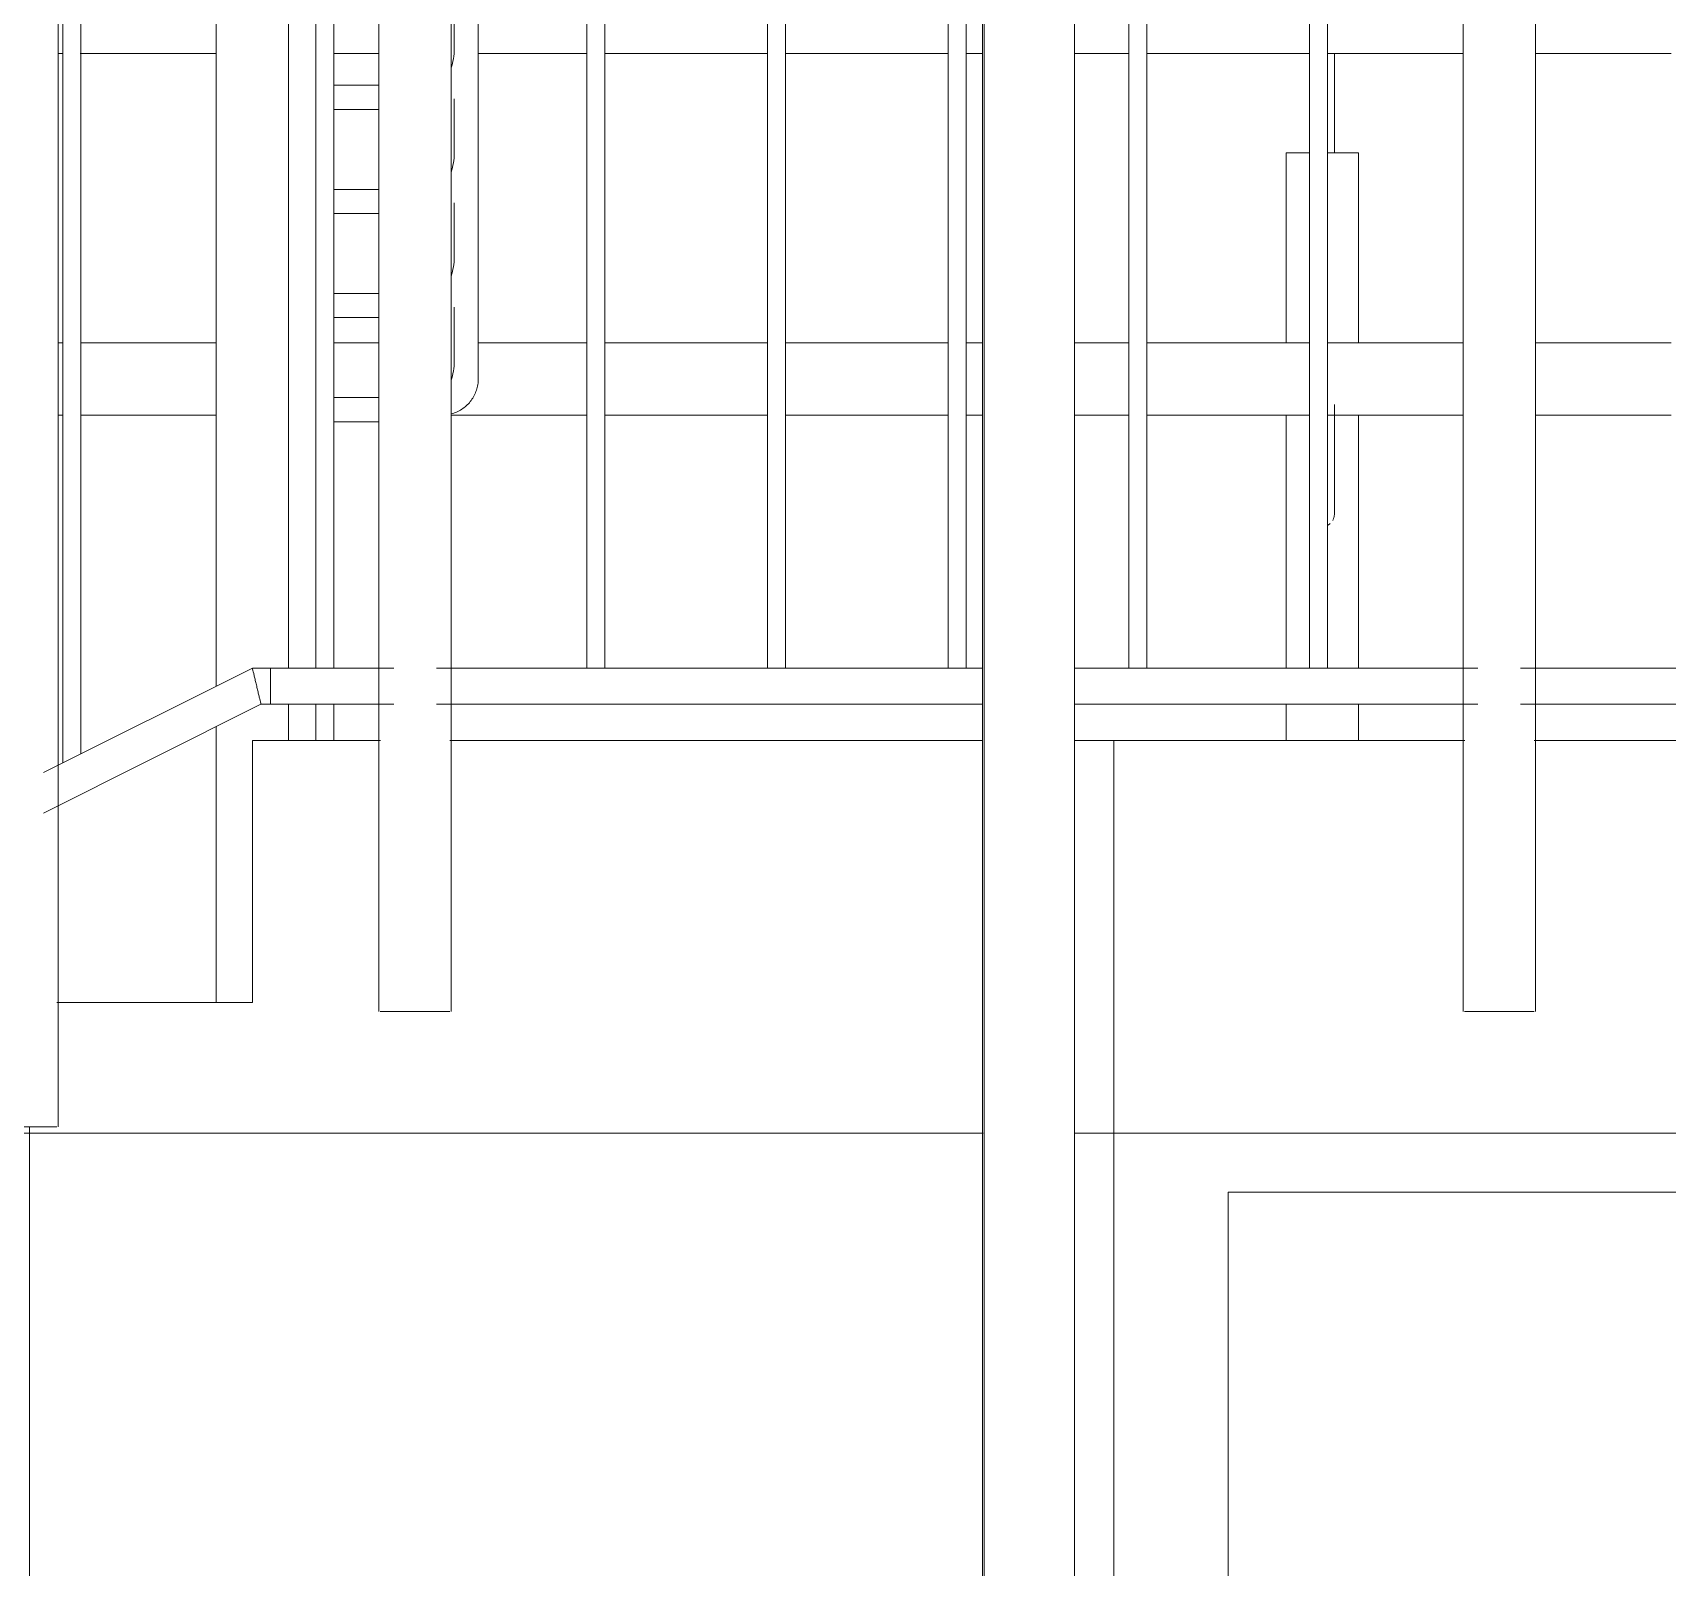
# Model space of a CAD drawing. Header units: millimetres. Extents: x -515342 to 330399, y -224905 to 507333.
# Drawn here: x 78507 to 79412, y 1560 to 2409 of the extents above; entities that cross this region are included whole.
import ezdxf

# ---------------------------------------------------------------- set-up
doc = ezdxf.new("R2010")
doc.units = ezdxf.units.MM
doc.layers.get('0').update_dxf_attribs({"lineweight": 0})
for name, color, linetype, lineweight in [('Витраж', 7, 'Continuous', 0), ('Ограждение', 7, 'Continuous', 0), ('Панели витража', 7, 'Continuous', 0), ('Стены внутренние', 7, 'Continuous', 0), ('Стены штриховка поверхности', 7, 'Continuous', 0)]:
    doc.layers.add(name, color=color, linetype=linetype, lineweight=lineweight)
pattern_1 = [(0, (-102095, 0), (0, 600), []), (90, (-102095, 0), (-600, 4e-14), [])]

# ---------------------------------------------------------------- blocks, each defined once
blk = doc.blocks.new('Ограждение - АР_Ограждение_Балясина_D40 доп поручень 700-V106-О_АР_Эскиз_Фасад 12-1 копия 1')
at = {"layer": 'Ограждение'}
for p, q in [((-104083.33, 587.47), (-104065, 587.47)), ((-104065, 574.13), (-104083.33, 574.13)), ((-104023.33, 362.51), (-104023.33, 332.47)), ((-104090, 312.47), (-104065, 312.47)), ((-104065, 299.13), (-104090, 299.13))]:
    blk.add_line(p, q, dxfattribs=at)
at = {"layer": 'Ограждение', "flags": 128}
for points in [[(-104089, 586.98), (-104087.68, 587.18), (-104086.36, 587.33), (-104085.03, 587.42), (-104083.69, 587.46), (-104083.33, 587.47)], [(-104083.33, 574.13), (-104084.13, 574.12), (-104084.93, 574.07), (-104085.73, 573.99), (-104086.52, 573.88), (-104087.31, 573.73), (-104088.09, 573.56), (-104088.86, 573.35), (-104089.62, 573.12)], [(-104023.33, 332.47), (-104023.36, 331.13), (-104023.44, 329.8), (-104023.57, 328.48), (-104023.76, 327.16), (-104024, 325.84), (-104024.29, 324.54), (-104024.63, 323.25), (-104025, 322.06)]]:
    blk.add_lwpolyline(points, dxfattribs=at)
blk = doc.blocks.new('Ограждение - АР_Ограждение_Балясина_D40 доп поручень 700-V107-О_АР_Эскиз_Фасад 12-1 копия 1')
at = {"layer": 'Ограждение'}
for p, q in [((-104065, 516.53), (-104083.33, 516.53)), ((-104023.33, 304.91), (-104023.33, 274.87)), ((-104090, 254.87), (-104065, 254.87)), ((-104064.77, 241.53), (-104090, 241.53))]:
    blk.add_line(p, q, dxfattribs=at)
at = {"layer": 'Ограждение', "flags": 128}
for points in [[(-104083.33, 516.53), (-104084.13, 516.52), (-104084.93, 516.47), (-104085.73, 516.39), (-104086.52, 516.28), (-104087.31, 516.13), (-104088.09, 515.96), (-104088.86, 515.75), (-104089.62, 515.52)], [(-104023.33, 274.87), (-104023.36, 273.53), (-104023.44, 272.2), (-104023.57, 270.88), (-104023.76, 269.56), (-104024, 268.24), (-104024.29, 266.94), (-104024.63, 265.65), (-104025, 264.46)]]:
    blk.add_lwpolyline(points, dxfattribs=at)
blk = doc.blocks.new('Ограждение - АР_Ограждение_Балясина_D40 доп поручень 700-V108-О_АР_Эскиз_Фасад 12-1 копия 1')
at = {"layer": 'Ограждение'}
for p, q in [((-104065, 458.93), (-104083.33, 458.93)), ((-104023.33, 247.31), (-104023.33, 217.27)), ((-104090, 197.27), (-104064.8, 197.27)), ((-104064.8, 183.93), (-104090, 183.93))]:
    blk.add_line(p, q, dxfattribs=at)
at = {"layer": 'Ограждение', "flags": 128}
for points in [[(-104083.33, 458.93), (-104084.13, 458.92), (-104084.93, 458.87), (-104085.73, 458.79), (-104086.52, 458.68), (-104087.31, 458.53), (-104088.09, 458.36), (-104088.86, 458.15), (-104089.62, 457.92)], [(-104023.33, 217.27), (-104023.36, 215.93), (-104023.44, 214.6), (-104023.57, 213.28), (-104023.76, 211.96), (-104024, 210.64), (-104024.29, 209.34), (-104024.63, 208.05), (-104025, 206.86)]]:
    blk.add_lwpolyline(points, dxfattribs=at)
blk = doc.blocks.new('Ограждение - АР_Ограждение_Балясина_D40 доп поручень 700-V109-О_АР_Эскиз_Фасад 12-1 копия 1')
at = {"layer": 'Ограждение'}
for p, q in [((-104065, 401.33), (-104083.33, 401.33)), ((-104023.33, 189.71), (-104023.33, 159.67)), ((-104090, 139.67), (-104064.83, 139.67)), ((-104064.83, 126.33), (-104090, 126.33))]:
    blk.add_line(p, q, dxfattribs=at)
at = {"layer": 'Ограждение', "flags": 128}
for points in [[(-104083.33, 401.33), (-104084.13, 401.32), (-104084.93, 401.27), (-104085.73, 401.19), (-104086.52, 401.08), (-104087.31, 400.93), (-104088.09, 400.76), (-104088.86, 400.55), (-104089.62, 400.32)], [(-104023.33, 159.67), (-104023.36, 158.33), (-104023.44, 157), (-104023.57, 155.68), (-104023.76, 154.36), (-104024, 153.04), (-104024.29, 151.74), (-104024.63, 150.45), (-104025, 149.26)]]:
    blk.add_lwpolyline(points, dxfattribs=at)
blk = doc.blocks.new('Ограждение - АР_Ограждение_Балясина_D40 доп поручень 700-V119-О_АР_Эскиз_Фасад 12-1 копия 1')
at = {"layer": 'Ограждение'}
for p, q in [((-104090, 743.39), (-104090, 650)), ((-104090, 610.01), (-104090, 561.67)), ((-104090, 561.67), (-104065, 561.67)), ((-104090, 543.56), (-104090, -10.01)), ((-104090, -30), (-104090, -50))]:
    blk.add_line(p, q, dxfattribs=at)
at = {"layer": 'Ограждение', "flags": 128}
blk.add_lwpolyline([(-104023.33, 581.67), (-104023.36, 580.33), (-104023.44, 579), (-104023.57, 577.68), (-104023.76, 576.36), (-104024, 575.04), (-104024.29, 573.74), (-104024.63, 572.45), (-104025, 571.26)], dxfattribs=at)
at = {"layer": 'Ограждение'}
blk.add_open_spline([(-104090, 561.67), (-104090, 561.66), (-104090.1, 561.39), (-104090.4, 560.4), (-104090.66, 559.31), (-104090.86, 558.36), (-104091, 557.39), (-104091.07, 556.74), (-104091.09, 556.45)], degree=3, knots=[0, 0, 0, 0, 0.1111111, 0.2222222, 0.2777778, 0.3333333, 0.3888889, 0.4304805, 0.4304805, 0.4304805, 0.4304805], dxfattribs=at)
blk = doc.blocks.new('Ограждение - Ограждение-9721694-О_АР_Эскиз_Фасад 12-1 копия 1')
for name in ['Ограждение - АР_Ограждение_Балясина_D40 доп поручень 700-V119-О_АР_Эскиз_Фасад 12-1 копия 1', 'Ограждение - АР_Ограждение_Балясина_D40 доп поручень 700-V106-О_АР_Эскиз_Фасад 12-1 копия 1', 'Ограждение - АР_Ограждение_Балясина_D40 доп поручень 700-V107-О_АР_Эскиз_Фасад 12-1 копия 1', 'Ограждение - АР_Ограждение_Балясина_D40 доп поручень 700-V108-О_АР_Эскиз_Фасад 12-1 копия 1', 'Ограждение - АР_Ограждение_Балясина_D40 доп поручень 700-V109-О_АР_Эскиз_Фасад 12-1 копия 1']:
    blk.add_blockref(name, (0, 0))
blk = doc.blocks.new('Ограждение - АР_Ограждение_Балясина_D40 доп поручень 700-V130-О_АР_Эскиз_Фасад 12-1 копия 1')
at = {"layer": 'Ограждение'}
for p, q in [((-103536.25, 275), (-103536.25, 323.33)), ((-103562.91, 275), (-103562.91, 170)), ((-103562.91, 275), (-103549.89, 275)), ((-103539.98, 275), (-103522.91, 275)), ((-103522.91, 170), (-103522.91, 275)), ((-103536.25, 101.67), (-103536.25, 135.86)), ((-103562.91, 130.14), (-103562.91, -10.1)), ((-103522.91, -10.1), (-103522.91, 130.12)), ((-103562.91, -30), (-103562.91, -50)), ((-103522.91, -50), (-103522.91, -30))]:
    blk.add_line(p, q, dxfattribs=at)
at = {"layer": 'Ограждение', "flags": 128}
for points in [[(-103536.25, 329.95), (-103536.25, 328.91), (-103536.25, 327.87), (-103536.25, 326.81), (-103536.25, 325.75), (-103536.25, 324.69), (-103536.25, 323.62), (-103536.25, 323.33)], [(-103536.25, 75), (-103536.25, 75.02), (-103536.25, 75.09), (-103536.25, 75.19), (-103536.25, 75.34), (-103536.25, 75.53), (-103536.25, 75.76), (-103536.25, 76.04), (-103536.25, 76.35), (-103536.25, 76.71), (-103536.25, 77.11), (-103536.25, 77.54), (-103536.25, 78.01), (-103536.25, 78.52), (-103536.25, 79.07), (-103536.25, 79.66), (-103536.25, 80.28), (-103536.25, 80.93), (-103536.25, 81.62), (-103536.25, 82.34), (-103536.25, 83.09), (-103536.25, 83.87), (-103536.25, 84.68), (-103536.25, 85.51), (-103536.25, 86.37), (-103536.25, 87.26), (-103536.25, 88.17), (-103536.25, 89.1), (-103536.25, 90.05), (-103536.25, 91.02), (-103536.25, 92), (-103536.25, 93.01), (-103536.25, 94.02), (-103536.25, 95.05), (-103536.25, 96.09), (-103536.25, 97.13), (-103536.25, 98.19), (-103536.25, 99.25), (-103536.25, 100.31), (-103536.25, 101.38), (-103536.25, 101.67)]]:
    blk.add_lwpolyline(points, dxfattribs=at)
at = {"layer": 'Ограждение'}
for points, knots in [([(-103536.26, 75.44), (-103536.25, 75.2), (-103536.24, 74.7), (-103536.31, 73.97), (-103536.51, 73.04), (-103536.82, 72.25), (-103537.1, 71.74), (-103537.15, 71.65)], [0.4791667, 0.4791667, 0.4791667, 0.4791667, 0.5138889, 0.5486111, 0.5833333, 0.6527778, 0.6666667, 0.6666667, 0.6666667, 0.6666667]), ([(-103538.62, 69.9), (-103538.69, 69.84), (-103539.14, 69.47), (-103539.65, 69.17), (-103540.09, 68.96)], [0.77777778, 0.77777778, 0.77777778, 0.77777778, 0.79166667, 0.86111111, 0.86111111, 0.86111111, 0.86111111])]:
    blk.add_open_spline(points, degree=3, knots=knots, dxfattribs=at)
blk = doc.blocks.new('Ограждение - Ограждение-9721698-О_АР_Эскиз_Фасад 12-1 копия 1')
blk.add_blockref('Ограждение - АР_Ограждение_Балясина_D40 доп поручень 700-V130-О_АР_Эскиз_Фасад 12-1 копия 1', (0, 0))
blk = doc.blocks.new('Тип верхнего поручня - Верхний поручень_Внутренний_-9721743-О_АР_Эскиз_Фасад 12-1 копия 1')
at = {"layer": 'Ограждение'}
for p, q in [((-104242.5, 330), (-104239.69, 330)), ((-104230.31, 330), (-104155, 330)), ((-104090, 330), (-104080, 330))]:
    blk.add_line(p, q, dxfattribs=at)
at = {"layer": 'Ограждение', "flags": 128}
blk.add_lwpolyline([(-104065.66, 330), (-104067.59, 330), (-104069.54, 330), (-104071.5, 330), (-104073.48, 330), (-104075.47, 330), (-104077.46, 330), (-104079.46, 330), (-104080, 330)], dxfattribs=at)
blk = doc.blocks.new('Тип перил - Перила_Внутренний_-9721764-О_АР_Эскиз_Фасад 12-1 копия 1')
at = {"layer": 'Ограждение'}
for p, q in [((-104010, 150.22), (-104010, 610.04)), ((-104305, 170), (-104315, 170)), ((-104239.77, 170), (-104242.5, 170)), ((-104155, 170), (-104230.23, 170)), ((-104080, 170), (-104090.07, 170)), ((-104010, 150.06), (-104010, 150.22)), ((-104242.5, 130), (-104239.79, 130)), ((-104230.21, 130), (-104155, 130)), ((-104345, -195), (-104345, -137.29)), ((-104385, -157.28), (-104385, -195))]:
    blk.add_line(p, q, dxfattribs=at)
at = {"layer": 'Ограждение', "flags": 128}
for points in [[(-104345, 170), (-104343.68, 170), (-104342.02, 170), (-104340.31, 170)], [(-104329.34, 170), (-104327.41, 170), (-104325.46, 170), (-104323.5, 170), (-104321.52, 170), (-104319.53, 170), (-104317.54, 170), (-104315.54, 170), (-104315, 170)], [(-104080, 170), (-104078, 170), (-104076, 170), (-104074.01, 170), (-104072.03, 170), (-104070.07, 170), (-104068.11, 170), (-104066.18, 170), (-104064.81, 170)], [(-104010, 150), (-104010.02, 149.2), (-104010.06, 148.4), (-104010.14, 147.61), (-104010.26, 146.81), (-104010.4, 146.03), (-104010.57, 145.25), (-104010.78, 144.47), (-104011.02, 143.71), (-104011.28, 142.95), (-104011.58, 142.21), (-104011.9, 141.48), (-104012.26, 140.76), (-104012.64, 140.06), (-104013.05, 139.38), (-104013.49, 138.71), (-104013.96, 138.06), (-104014.45, 137.42), (-104014.96, 136.81), (-104015.5, 136.22), (-104016.07, 135.65), (-104016.65, 135.11), (-104017.26, 134.59), (-104017.88, 134.09), (-104018.53, 133.62), (-104019.19, 133.17), (-104019.88, 132.75), (-104020.57, 132.36), (-104021.29, 132), (-104022.01, 131.66), (-104022.75, 131.36), (-104023.5, 131.08), (-104024.27, 130.84), (-104025.04, 130.63)], [(-104010.08, 151.81), (-104010.03, 151.02), (-104010, 150.22), (-104010, 150)]]:
    blk.add_lwpolyline(points, dxfattribs=at)
blk = doc.blocks.new('Тип верхнего поручня - Верхний поручень_Внутренний_-9721785-О_АР_Эскиз_Фасад 12-1 копия 1')
at = {"layer": 'Ограждение'}
for p, q in [((-104080, 330), (-104065, 330)), ((-104010, 330), (-103949.8, 330)), ((-103940, 330), (-103849.8, 330)), ((-103840, 330), (-103749.8, 330)), ((-103740, 330), (-103731, 330)), ((-103680, 330), (-103649.8, 330)), ((-103640, 330), (-103549.8, 330)), ((-103540, 330), (-103465, 330)), ((-103425, 330), (-103349.8, 330))]:
    blk.add_line(p, q, dxfattribs=at)
blk = doc.blocks.new('Тип перил - Перила_Внутренний_-9721806-О_АР_Эскиз_Фасад 12-1 копия 1')
at = {"layer": 'Ограждение'}
for p, q in [((-104064.81, 170), (-104080, 170)), ((-103949.89, 170), (-104010, 170)), ((-103849.89, 170), (-103940, 170)), ((-103749.89, 170), (-103840, 170)), ((-103731, 170), (-103740, 170)), ((-103649.89, 170), (-103680, 170)), ((-103549.89, 170), (-103640, 170)), ((-103464.81, 170), (-103540, 170)), ((-103349.89, 170), (-103425, 170)), ((-104025, 130), (-103949.92, 130)), ((-103940, 130), (-103849.92, 130)), ((-103840, 130), (-103749.92, 130)), ((-103740, 130), (-103731, 130)), ((-103680, 130), (-103649.92, 130)), ((-103640, 130), (-103549.92, 130)), ((-103540, 130), (-103464.83, 130)), ((-103425, 130), (-103349.92, 130))]:
    blk.add_line(p, q, dxfattribs=at)
blk = doc.blocks.new('Ограждение - АР_Ограждение_Балясина_D40 доп поручень 700_900-V165-О_АР_Эскиз_Фасад 12-1 копия 1')
at = {"layer": 'Ограждение'}
for p, q in [((-104100, -10), (-104100, 610)), ((-104100, -50), (-104100, -30))]:
    blk.add_line(p, q, dxfattribs=at)
blk = doc.blocks.new('Ограждение - АР_Ограждение_Балясина_D40 доп поручень 700_900-V166-О_АР_Эскиз_Фасад 12-1 копия 1')
at = {"layer": 'Ограждение'}
for p, q in [((-104115, -10), (-104115, 610)), ((-104155, 595.3), (-104155, -20.01)), ((-104115, -50), (-104115, -30)), ((-104155, -42.35), (-104155, -195))]:
    blk.add_line(p, q, dxfattribs=at)
blk = doc.blocks.new('Ограждение - АР_Ограждение_Балясина_10-10261100-О_АР_Эскиз_Фасад 12-1 копия 1')
at = {"layer": 'Ограждение'}
for p, q in [((-104240, 552.85), (-104240, -62.5)), ((-104230, -57.5), (-104230, 557.84))]:
    blk.add_line(p, q, dxfattribs=at)
blk = doc.blocks.new('Ограждение - Ограждение-9728431-О_АР_Эскиз_Фасад 12-1 копия 1')
for name in ['Ограждение - АР_Ограждение_Балясина_D40 доп поручень 700_900-V166-О_АР_Эскиз_Фасад 12-1 копия 1', 'Ограждение - АР_Ограждение_Балясина_10-10261100-О_АР_Эскиз_Фасад 12-1 копия 1', 'Ограждение - АР_Ограждение_Балясина_D40 доп поручень 700_900-V165-О_АР_Эскиз_Фасад 12-1 копия 1']:
    blk.add_blockref(name, (0, 0))
blk = doc.blocks.new('Ограждение - АР_Ограждение_Балясина_D40 доп поручень 700_900-V190-О_АР_Эскиз_Фасад 12-1 копия 1')
at = {"layer": 'Ограждение'}
for p, q in [((-102265, -200), (-102265, 375.03)), ((-102225, 375.03), (-102225, -200)), ((-102245, -200), (-102264.32, -200)), ((-102225.68, -200), (-102245, -200))]:
    blk.add_line(p, q, dxfattribs=at)
blk = doc.blocks.new('Ограждение - АР_Ограждение_Балясина_10-V191-О_АР_Эскиз_Фасад 12-1 копия 1')
at = {"layer": 'Ограждение'}
for p, q in [((-102350, -10), (-102350, 375.03)), ((-102340, 375.03), (-102340, -10)), ((-102345, -10), (-102350, -10)), ((-102340, -10), (-102345, -10))]:
    blk.add_line(p, q, dxfattribs=at)
blk = doc.blocks.new('Ограждение - АР_Ограждение_Балясина_10-V193-О_АР_Эскиз_Фасад 12-1 копия 1')
at = {"layer": 'Ограждение'}
for p, q in [((-103950, -10), (-103950, 1110)), ((-103940, 375.03), (-103940, -10)), ((-103945, -10), (-103950, -10)), ((-103940, -10), (-103945, -10))]:
    blk.add_line(p, q, dxfattribs=at)
blk = doc.blocks.new('Ограждение - АР_Ограждение_Балясина_D40 доп поручень 700_900-V194-О_АР_Эскиз_Фасад 12-1 копия 1')
at = {"layer": 'Ограждение'}
for p, q in [((-104065, -200), (-104065, 1125)), ((-104025, 1125), (-104025, -200)), ((-104045, -200), (-104064.32, -200)), ((-104025.68, -200), (-104045, -200))]:
    blk.add_line(p, q, dxfattribs=at)
blk = doc.blocks.new('Ограждение - АР_Ограждение_Балясина_D40 доп поручень 700_900-V195-О_АР_Эскиз_Фасад 12-1 копия 1')
at = {"layer": 'Ограждение'}
for p, q in [((-104242.5, 1061.25), (-104242.5, -263.75)), ((-104243.18, -263.75), (-104262.5, -263.75))]:
    blk.add_line(p, q, dxfattribs=at)
blk = doc.blocks.new('Ограждение - Ограждение-9728925-О_АР_Эскиз_Фасад 12-1 копия 1')
at = {"layer": 'Ограждение'}
for p, q in [((-104135, -10), (-104250.7, -67.85)), ((-104125, -10), (-104135, -10)), ((-104056.8, -10), (-104125, -10)), ((-104125, -10), (-104125, -20)), ((-104125, -20), (-104125, -10)), ((-103731, -10), (-104033.2, -10)), ((-103456.8, -10), (-103680, -10)), ((-102856.8, -10), (-103433.2, -10)), ((-104125, -20), (-104125, -30)), ((-104125, -30), (-104125, -20)), ((-104250.7, -90.21), (-104130.28, -30)), ((-104130.28, -30), (-104125, -30)), ((-104125, -30), (-104056.8, -30)), ((-104033.2, -30), (-103731, -30)), ((-103680, -30), (-103456.8, -30)), ((-103433.2, -30), (-102856.8, -30))]:
    blk.add_line(p, q, dxfattribs=at)
for points, knots in [([(-104132.64, -20), (-104132.84, -19.13), (-104133.26, -17.38), (-104133.83, -14.94), (-104134.33, -12.85), (-104134.83, -10.7), (-104135, -10), (-104135, -10)], [0, 0, 0, 0, 0.0833333, 0.1666667, 0.25, 0.3333333, 0.5, 0.5, 0.5, 0.5]), ([(-104130.28, -30), (-104130.28, -30), (-104130.44, -29.3), (-104130.95, -27.15), (-104131.45, -25.06), (-104132.02, -22.62), (-104132.44, -20.87), (-104132.64, -20)], [0.5, 0.5, 0.5, 0.5, 0.6666667, 0.75, 0.8333333, 0.9166667, 1, 1, 1, 1])]:
    blk.add_open_spline(points, degree=3, knots=knots, dxfattribs=at)
for name, p in [('Ограждение - АР_Ограждение_Балясина_D40 доп поручень 700_900-V194-О_АР_Эскиз_Фасад 12-1 копия 1', (0, 0)), ('Ограждение - АР_Ограждение_Балясина_D40 доп поручень 700_900-V190-О_АР_Эскиз_Фасад 12-1 копия 1', (-1200, 0)), ('Ограждение - АР_Ограждение_Балясина_10-V193-О_АР_Эскиз_Фасад 12-1 копия 1', (0, 0)), ('Ограждение - АР_Ограждение_Балясина_10-V191-О_АР_Эскиз_Фасад 12-1 копия 1', (-1500, 0)), ('Ограждение - АР_Ограждение_Балясина_10-V191-О_АР_Эскиз_Фасад 12-1 копия 1', (-1400, 0)), ('Ограждение - АР_Ограждение_Балясина_10-V191-О_АР_Эскиз_Фасад 12-1 копия 1', (-1300, 0)), ('Ограждение - АР_Ограждение_Балясина_10-V191-О_АР_Эскиз_Фасад 12-1 копия 1', (-1200, 0)), ('Ограждение - АР_Ограждение_Балясина_D40 доп поручень 700_900-V195-О_АР_Эскиз_Фасад 12-1 копия 1', (0, 0))]:
    blk.add_blockref(name, p)
blk = doc.blocks.new('Системная панель - АР_ПанельВитража_Монолитный поликарбонат 6мм-10266433-О_АР_Эскиз_Фасад 12-1 копия 1')
at = {"layer": 'Панели витража'}
blk.add_line((-103731, -660), (-103731, 590.89), dxfattribs=at)
blk = doc.blocks.new('Прямоугольный импост - АР_Импост_50х50 _труба_-10266435-О_АР_Эскиз_Фасад 12-1 копия 1')
at = {"layer": 'Витраж'}
for p, q in [((-103730, -710), (-103730, 590.89)), ((-103680, 590.89), (-103680, -710))]:
    blk.add_line(p, q, dxfattribs=at)
blk = doc.blocks.new('СД_Люблино_Фасады_rvt-1-О_АР_Эскиз_Фасад 12-1 копия 1')
at = {"layer": 'Стены штриховка поверхности', "true_color": 0xcacaca}
h = blk.add_hatch(dxfattribs=at)
h.set_pattern_fill('FP_9', color=9, style=0, pattern_type=2)
h.set_pattern_definition(pattern_1)
h.paths.add_polyline_path([(-104069.21, -1450), (-103935, -1450), (-103935, -914), (-103635, -914), (-103635, -750), (-103944, -750), (-103944, -710), (-103730, -710), (-103731, -50), (-104025.66, -50), (-104025.68, -200), (-104064.34, -200), (-104064.34, -50), (-104135, -50), (-104135, -195), (-104243.16, -195), (-104243.18, -263.75), (-104281.84, -263.75), (-104281.84, -195), (-104435, -195), (-104435, -340), (-104735, -340), (-104735, -485), (-104843.16, -485), (-104843.18, -563.75), (-104881.84, -563.75), (-104881.84, -485), (-104980, -485), (-104980, -1450), (-104518.97, -1450)])
h.paths.add_polyline_path([(-105020, -775), (-105020, -727.92), (-105035, -727.92), (-105035, -775), (-105024.96, -775)])
h.paths.add_polyline_path([(-105024.96, -714.58), (-105020, -714.19), (-105020, -606.67), (-105035, -606.67), (-105035, -714.58)])
h.paths.add_polyline_path([(-103680, -710), (-103635, -710), (-103635, -300), (-102135, -300), (-102135, -50), (-102145.66, -50), (-102145.68, -200), (-102184.34, -200), (-102184.34, -50), (-102225.66, -50), (-102225.68, -200), (-102264.34, -200), (-102264.34, -50), (-102825.66, -50), (-102825.68, -200), (-102864.34, -200), (-102864.34, -50), (-103425.66, -50), (-103425.68, -200), (-103464.34, -200), (-103464.34, -50), (-103680, -50), (-103680, -660)])
h.paths.add_polyline_path([(-105024.96, -593.33), (-105020, -593.33), (-105020, -527.92), (-105035, -527.92), (-105035, -593.33)])
h.paths.add_polyline_path([(-105024.96, -514.58), (-105020, -514.58), (-105020, -485), (-105035, -485), (-105035, -514.58)])
h = blk.add_hatch(dxfattribs=at)
h.set_pattern_fill('FP_9', color=9, style=0, pattern_type=2)
h.set_pattern_definition(pattern_1)
h.paths.add_polyline_path([(-103619.44, -950), (-103595, -950), (-103595, -750), (-103635, -750), (-103635, -950)])
h.paths.add_polyline_path([(-103635, -710), (-103595, -710), (-103595, -300), (-103635, -300), (-103635, -618.87)])
h = blk.add_hatch(dxfattribs=at)
h.set_pattern_fill('FP_10', color=9, style=0, pattern_type=2)
h.set_pattern_definition([(0, (-102085, -3300), (0, 600), []), (90, (-102085, -3300), (-600, 4e-14), [])])
h.paths.add_polyline_path([(-103355, -1360), (-103355, -1190), (-102170, -1190), (-102169, -1150), (-102135, -1150), (-102135, -300), (-103595, -300), (-103595, -1360)])
at = {"layer": 'Стены внутренние'}
for p, q in [((-104064.09, -50), (-104135, -50)), ((-104135, -50), (-104135, -195)), ((-103731, -50), (-104025.68, -50)), ((-103464.09, -50), (-103680, -50)), ((-102864.09, -50), (-103425.68, -50)), ((-104135, -195), (-104243.18, -195)), ((-103595, -300), (-103595, -710)), ((-103595, -300), (-102135, -300))]:
    blk.add_line(p, q, dxfattribs=at)
at = {"layer": 'Витраж', "lineweight": 9}
blk.add_blockref('Прямоугольный импост - АР_Импост_50х50 _труба_-10266435-О_АР_Эскиз_Фасад 12-1 копия 1', (0, 0), dxfattribs=at)
at = {"layer": 'Ограждение', "lineweight": 9}
for name in ['Ограждение - Ограждение-9728431-О_АР_Эскиз_Фасад 12-1 копия 1', 'Ограждение - Ограждение-9728925-О_АР_Эскиз_Фасад 12-1 копия 1', 'Тип верхнего поручня - Верхний поручень_Внутренний_-9721785-О_АР_Эскиз_Фасад 12-1 копия 1', 'Ограждение - Ограждение-9721698-О_АР_Эскиз_Фасад 12-1 копия 1', 'Тип верхнего поручня - Верхний поручень_Внутренний_-9721743-О_АР_Эскиз_Фасад 12-1 копия 1', 'Ограждение - Ограждение-9721694-О_АР_Эскиз_Фасад 12-1 копия 1', 'Тип перил - Перила_Внутренний_-9721764-О_АР_Эскиз_Фасад 12-1 копия 1', 'Тип перил - Перила_Внутренний_-9721806-О_АР_Эскиз_Фасад 12-1 копия 1']:
    blk.add_blockref(name, (0, 0), dxfattribs=at)
at = {"layer": 'Панели витража', "lineweight": 9}
blk.add_blockref('Системная панель - АР_ПанельВитража_Монолитный поликарбонат 6мм-10266433-О_АР_Эскиз_Фасад 12-1 копия 1', (0, 0), dxfattribs=at)

msp = doc.modelspace()

# ---------------------------------------------------------------- block references
msp.add_blockref('СД_Люблино_Фасады_rvt-1-О_АР_Эскиз_Фасад 12-1 копия 1', (182763.6864, 2067.7355))

doc.saveas('drawing.dxf')
